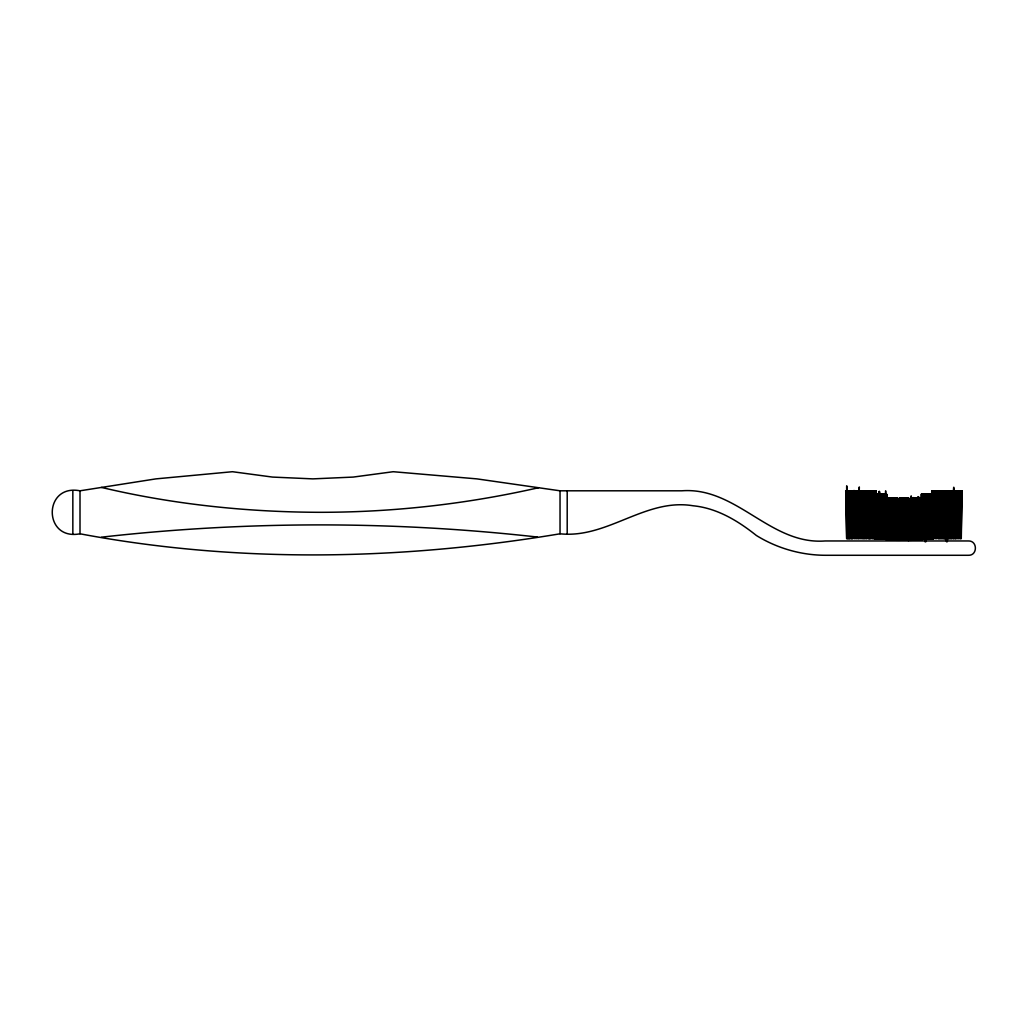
<?xml version="1.0" encoding="UTF-8"?>
<svg xmlns="http://www.w3.org/2000/svg" width="1027" height="1027" viewBox="0 0 1027 1027"><rect width="100%" height="100%" fill="white"/><g stroke="black" fill="none" stroke-linecap="round" stroke-linejoin="round"><path stroke-width="1.5" d="M855.504 538.572L855.607 490.803L859.663 490.816L859.663 497.184M856.3 538.572L856.39 490.803L865.453 490.803L861.948 490.816L861.55 538.572M877.007 539.175L877.097 494.398L882.784 494.398L886.917 494.411L886.044 539.175M877.79 539.175C876.891 534.682 877.841 457.028 881.615 509.315L881.371 494.398L875.543 494.411L881.834 494.398L882.09 509.315M898.497 540.369L898.586 501.561L900.166 501.561L896.995 501.574L900.217 501.561L899.228 501.561M899.293 540.369L899.382 501.561L900.23 501.561L897.046 501.574L900.191 501.561L898.176 501.561L898.278 540.369M919.987 539.766L920.076 497.979L921.874 497.992M920.783 539.766L921.412 497.979L910.204 497.992L911.065 539.778M941.489 538.572L941.656 490.803L945.687 490.803L946.509 538.572M942.272 538.572L942.362 490.803L945.597 490.803L944.712 538.572L944.66 509.905M850.343 522.653L850.484 490.803L854.708 490.803L854.682 497.171L854.669 492.395M850.805 538.572L851.075 490.803L854.605 490.803L851.165 490.803L851.986 538.572M851.088 538.572L851.101 529.021M851.563 538.572L851.588 529.021M862.308 538.572L862.487 501.946L863.014 538.572M866.595 538.572L866.775 490.803L865.581 490.816L865.581 538.572M867.379 538.572L867.533 493.987M871.833 522.653L871.846 519.469M872.308 538.572L872.578 490.803L875.44 490.803M872.578 538.572L872.757 490.803L865.645 490.803M883.053 539.175L883.323 494.398L886.198 494.398M883.875 521.267L883.926 539.162L883.926 512.306M887.764 528.623L887.764 525.837M888.085 539.766L888.265 497.979L886.737 497.979L886.892 528.623L886.892 525.837M888.868 539.766L889.023 502.164M893.798 539.766L894.068 497.979L896.943 497.979M894.081 535.593L894.26 497.979L886.737 497.979L892.258 497.992L888.483 497.979M904.543 539.766L905.069 497.979L908.407 497.992L907.534 539.778M907.162 497.992L905.968 497.979L905.429 539.766L905.416 514.694M909.575 540.369L909.768 501.561L907.432 501.561L910.538 501.561L908.792 501.561L909.023 540.356M910.025 540.369L910.397 524.848M910.358 540.369L910.551 517.082L910.166 532.602M915.288 539.766L915.558 497.979L921.745 497.979L920.783 497.992M930.757 531.704L930.744 539.175L930.501 494.398L926.701 494.411L925.828 539.162L926.303 494.398L931.977 494.411L926.02 494.398L925.52 539.162M931.078 539.175L931.258 494.398L930.257 494.411M931.528 533.206L932.028 494.398L920.949 494.411L921.822 539.175M931.694 539.175L931.913 494.398L927.368 494.398L926.765 539.175L926.906 512.306M936.778 538.572L936.778 490.803L952.671 490.803L952.401 538.572L951.901 490.803L948.203 490.816L947.318 538.572M961.272 538.572L962.145 490.816L947.818 490.803L947.536 538.572L947.651 509.905M948.434 505.13L948.293 538.572L948.152 490.803L948.447 500.367M952.414 529.021L952.748 490.803L947.818 490.803L948.114 500.367M953.184 538.572L953.197 529.021M953.03 529.021L953.223 519.469M953.351 538.572L953.531 490.803L957.061 490.803M958.281 538.572L958.268 490.803L959.911 490.803L959.09 490.803L961.927 490.816L961.092 538.572M959.038 538.572L959.141 490.803L959.179 508.326M851.126 519.469L851.101 490.803L851.46 500.367M851.691 538.572L851.832 490.803L860.344 490.803L860.446 497.171M852.526 529.021L852.474 538.572L852.346 529.021M856.505 538.572L856.852 490.803L859.715 490.803L860.331 538.572M857.25 538.572L857.738 490.803L859.689 490.803L859.086 517.878M866.159 514.694L866.172 511.51M867.558 532.204L867.571 529.021M868.328 532.204L868.303 538.572L867.43 490.816L861.858 490.816L862.731 538.572M871.859 514.694L871.884 509.905M873.502 538.572L874.195 490.803L876.172 490.816L875.299 538.572M877.995 539.162L878.149 512.306M878.74 539.175L878.175 494.411L875.389 494.398L881.166 494.411L877.636 494.398M883.785 539.175L883.823 530.214L883.785 539.175M887.61 528.623L886.814 497.979L896.417 497.992L896.045 511.921M887.97 523.051L887.919 539.766L887.777 497.979L887.675 514.694M887.803 523.051L887.996 514.694M888.586 520.265L888.612 514.694M888.753 520.265L888.868 499.379M889.035 539.766L888.702 497.992L891.706 497.979L891.808 539.766M888.894 497.979L889.754 539.778L889.485 497.992L892.579 497.979L890.845 497.992L890.91 500.778M893.323 525.837L893.336 523.051M893.362 518.879L893.374 514.694M899.485 540.356L899.575 524.836M900.23 540.369L900.32 524.848M909.909 524.848L909.935 517.082M910.05 532.602L910.153 509.328M914.852 518.879L914.864 514.694M915.596 525.837C918.536 518.442 909.19 493.384 921.039 497.979L921.707 497.992L915.699 497.992L921.707 497.992M920.988 539.766L921.142 514.694M921.078 539.766L921.091 536.98M921.758 531.408L921.732 539.766L921.822 536.98M930.988 512.306L930.911 539.175L930.77 494.398L932.041 494.398L928.344 494.398L930.68 494.398M931.412 516.786L931.476 503.358M932.015 539.162L932.311 503.346M932.786 539.175L933.029 507.839M942.478 538.572L942.504 529.021M942.581 536.98L942.837 490.803L950.835 490.803M942.902 538.572L942.927 529.021M943.248 529.021L943.222 538.572L943.569 490.816L946.021 490.803L946.303 538.572L945.957 490.803L931.694 490.816L932.49 529.021M949.141 533.796L949.32 514.694L949.192 538.572L949.102 514.681M953.056 519.469L953.261 509.905M953.338 533.796L953.826 490.803L956.381 490.816L955.598 538.572M953.505 538.572L953.942 490.803L954.789 490.803L956.766 490.803L957.048 538.572M954.109 538.572L954.609 490.816L960.887 490.816M959.154 538.572L959.667 490.803M960.746 514.694L961.362 490.816L960.566 490.803L959.95 538.572L960.001 519.469M857.314 538.572L857.904 490.803L864.785 490.803L865.119 514.681L864.67 511.497M866.531 503.538L866.557 500.354M866.595 493.987L866.608 490.803L861.91 490.803L862.526 522.64M871.884 508.314L871.987 490.803L875.954 490.816L875.12 538.572M874.683 538.572L875.389 490.816L873.733 490.803L873.181 538.572L873.335 490.803L872.668 490.803L874.478 490.816L873.887 538.572L874.478 490.816M884.632 539.175L885.017 506.35M887.829 514.694L888.047 506.337M888.445 514.694L888.714 497.979M893.387 511.908L893.426 506.337M905.365 523.051L905.275 539.766L905.48 506.337M909.19 512.422L909.203 509.328M910.487 509.328L910.256 524.836M910.525 540.356L910.371 532.602M911.116 540.369L911.462 509.328M914.877 511.908L914.916 506.337M922.593 539.766L922.644 531.408M925.648 506.337L925.712 494.398L930.064 494.411L930.398 516.774M926.303 539.175L926.649 494.398L929.897 494.411L930.064 539.175M926.418 506.337L926.495 494.398L929.345 494.398L926.393 494.398L926.033 539.162L926.675 494.398M926.444 539.162L926.47 536.184M927.869 513.808L927.702 539.175L927.882 494.398L929.255 494.398M930.693 506.337L930.706 503.358M930.873 503.358L930.924 494.398M930.821 512.306L931.091 494.398L932.092 494.398M932.002 498.878L931.848 539.175L932.169 503.346M932.606 539.175L933.017 515.284M936.38 505.13L936.406 500.354M936.431 497.171L936.47 490.803L945.906 490.816L945.071 538.572M937.137 509.905L937.137 490.803L941.926 490.803L941.939 527.429M939.166 538.572L939.641 500.367M942.953 536.98L942.979 519.469M943.736 538.572L944.018 509.918M944.083 538.572L944.339 509.918M944.558 519.457L944.327 538.572L944.622 514.681M947.176 497.171L947.318 490.803L947.318 541.755M947.562 529.021L947.985 490.803L949.166 490.803L949.898 538.572M947.947 497.171L947.985 490.816M948.319 538.572L948.434 514.694M952.222 495.579L952.247 490.803L956.74 490.816L955.816 538.572M952.35 503.538L952.363 500.354M952.376 498.763L952.414 490.803L956.753 490.803L953.865 490.816L955.726 490.803L955.071 538.572L955.136 532.204M952.94 508.314L953.03 490.803L947.587 490.803L947.048 529.021M953.095 509.905L953.582 490.803L956.663 490.816L952.966 490.803L955.765 490.816L954.93 490.816L954.43 519.457M953.146 500.354C954.186 456.54 954.866 536.441 954.276 538.572L954.378 519.469M960.656 538.572L961.131 500.367M857.031 516.286L857.263 490.803L860.023 490.816L860.048 497.171M858.79 505.13L858.238 538.572C857.352 525.76 860.074 464.615 859.098 495.592M858.315 538.572L858.392 529.008M858.739 538.572L859.715 490.803L851.165 490.803L854.49 490.803L852.051 490.816L852.769 538.572L852.217 490.803L851.473 490.816L852.269 538.572M859.227 529.021L859.163 538.572L859.766 490.803L859.291 519.469M867.61 524.232L867.635 519.457M874.49 538.572L874.863 509.918L874.58 529.008M883.9 518.276L883.669 494.398M885.107 539.175L885.531 509.315M885.428 539.175L886.699 494.411L885.865 539.175M887.88 506.337L888.098 497.979L890.679 497.979L890.91 539.766M889.793 539.766L889.895 527.223M893.426 504.95L893.58 497.979L893.58 539.766M896.173 539.766L897.444 497.992L896.61 539.778M901.115 537.262L901.154 532.602M905.326 539.766L905.48 523.051M906.918 539.766L907.624 497.992L906.841 497.979L906.122 539.766L906.725 497.992L908.189 497.992L907.354 539.778M909.242 504.668L909.267 501.561L910.371 501.561L910.32 509.328M910.025 504.668C910.179 481.689 908.805 531.793 909.254 540.369L909.011 501.561L907.457 501.561L908.446 501.561L908.574 540.369M910.166 507.774L910.294 501.561M910.564 532.602L910.91 504.668M911.398 524.848L911.296 540.356L911.462 518.635M914.929 503.551L914.967 497.979L921.129 497.979M917.663 539.766L918.151 506.35M922.246 539.766L922.259 536.98M922.451 539.766L922.464 536.98M926.585 539.175L926.855 516.774M927.227 494.411L926.79 539.175L927.073 513.795M927.625 539.162L927.689 530.214M928.1 539.175L928.665 503.346M928.408 539.175L929.14 494.398L928.909 500.38M928.857 539.175L928.934 522.756M938.639 538.572L938.678 533.796M938.845 538.572L938.883 533.796M939.782 538.572L940.642 490.816L937.407 490.803L940.09 490.803M943.941 538.572L944.879 490.803L945.995 490.816L945.199 529.021M944.327 533.796L944.365 529.008M944.853 538.572L945.033 519.469M947.831 529.021L948.139 500.367M948.075 538.572L948.434 509.905L948.704 538.572M948.46 529.021L948.576 514.681L948.37 529.021M955.88 538.572L955.957 529.021M960.335 538.572L960.463 524.232M867.661 516.273L867.212 490.816C877.019 490.79 855.517 490.842 865.35 490.803M883.977 530.214L884.44 494.398L885.659 494.411M895.043 531.408L895.505 497.992L897.662 497.992L896.789 539.778M899.588 523.282L899.729 509.315M905.853 539.778L905.917 531.408M906.61 539.778L906.79 523.051M918.279 539.778L918.485 523.051M926.957 530.214L927.034 521.254M928.241 539.162L928.305 530.214M928.922 507.839L929.037 539.175L928.922 527.236M932.657 530.214L932.965 503.358L932.747 516.774M944.314 494L944.378 490.816L937.767 490.803L937.535 538.572L938.177 490.803L939.885 490.803L939.269 525.837M942.991 529.021L943.094 519.457M943.338 529.021L944.006 490.803L940.719 490.803M947.677 509.905L947.523 490.803L951.618 490.803L951.747 498.763M851.396 514.681L851.434 509.905M851.896 511.497L851.884 522.653M858.058 525.824L858.713 490.803L859.869 490.816M878.162 510.804L877.957 494.411M884.003 506.35L884.029 503.358M884.773 524.245C884.491 524.361 886.019 462.792 885.775 506.324M905.467 511.921L905.159 497.979L907.624 497.992L907.342 506.324M921.155 513.295L921.232 506.337M926.957 509.328L927.022 503.358M938.164 513.102L938.049 490.816L940.552 490.803L940.899 527.429M949.179 529.021L949.359 514.694L949.462 522.653M959.924 529.021C960.117 518.674 960.142 498.531 960.643 490.803M867.764 506.722L867.841 500.354M878.252 501.856L878.355 494.398L886.134 494.398L884.054 494.411M889.793 518.879L889.626 539.766L889.202 514.707M904.171 520.265L904.286 511.908M906.199 531.408L906.289 523.051M916.61 523.051C915.314 514.63 918.754 475.488 919.255 511.908M944.327 525.837L945.058 493.987M948.987 522.653L949.025 519.457M872.937 509.905L872.95 490.803M889.254 511.908L889.331 506.337M899.755 507.762L899.934 501.561M921.245 504.937L921.424 497.979M926.752 506.337L926.88 498.865M927.407 530.214L927.509 522.743M931.746 521.254L932.041 503.346M932.606 516.786L932.837 503.358M953.313 514.681L953.377 509.905M884.799 521.254L885.338 494.398L886.057 494.411M894.491 510.509L894.158 497.979L896.879 497.992L895.223 497.979L894.671 539.766L894.44 497.979M896.058 531.408L896.199 523.051M906.327 518.879L906.559 506.35M917.624 527.223L917.689 523.051M927.792 521.254L928.613 494.411M949.346 514.681L949.462 533.796M955.623 519.469L956.124 494L956.291 538.572M858.071 508.326C857.147 505.733 859.432 476.721 859.304 497.184L859.445 490.816M873.463 495.592L873.541 490.816M874.555 519.457L875.197 490.803M911.052 524.848L911.18 517.082M937.6 497.171L937.972 490.816L937.086 490.816L938.96 490.816L938.447 538.572L939.076 490.803L945.058 490.816L943.107 490.816L943.967 490.803M948.345 497.171L948.422 492.395M953.403 508.314L953.736 490.803L954.712 490.816L949.834 490.803L951.426 490.803L951.554 538.572M954.199 508.326L954.532 490.816L955.303 490.803M960.245 503.551L960.45 490.816L959.809 490.803L961.362 490.816M911.18 524.836L911.334 517.082M916.058 506.337L916.212 497.979L920.038 497.979L915.571 497.979L918.972 497.979L918.587 520.265M918.6 497.979L916.726 497.979L916.174 539.766L916.161 497.979M915.956 497.992L917.419 497.979L916.957 539.766L917.586 497.979L918.395 497.979L917.676 523.051M927.561 519.778L927.638 515.284M927.894 512.319L928.164 498.891M929.05 521.267L929.717 494.398L929.91 539.175M956.073 519.469L956.586 494M874.49 509.918L874.632 490.816M896.045 523.051L896.481 510.509M906.79 523.051L907.136 507.723M917.624 518.879L918.343 497.992L915.352 497.979M919.152 497.992L918.112 539.778L918.061 506.35M944.327 506.722L944.699 490.803L943.158 490.803M954.353 508.314L954.674 493.987M858.598 509.918L858.7 505.143M940.321 538.572L940.103 506.722L939.602 538.572L939.281 509.905L939.859 490.816L937.073 490.803L937.792 490.816M955.392 500.354L954.853 538.572L955.623 490.803M960.758 506.735L961.169 490.803M939.474 525.824L939.666 497.171M955.611 503.551L956.407 490.803L954.93 490.803M873.99 497.171L874.144 490.803L872.757 490.803M896.212 514.694L896.687 497.979M931.733 506.324L931.81 503.346M932.529 506.35L932.606 503.346M938.55 493.987L938.55 490.803L941.014 490.803M939.204 498.775L939.294 490.803M859.086 493.987L859.175 490.803L859.201 497.184M896.096 497.979L895.467 539.766L896.16 497.979M940.488 538.572L940.308 490.803L940.116 519.469M944.789 500.367L944.956 494M955.623 500.354L955.803 493.987M917.021 502.152L917.137 497.979L918.112 497.992M917.663 506.35L917.907 497.992M954.096 500.367L954.712 490.816M961.067 500.354L961.208 495.579M929.897 494.411L929.05 539.162L929.088 530.214M538.533 487.722C484.872 499.918 430.185 507.646 375.24 510.753A980.323 971.542 12.2 0 1 320.026 512.306C246.673 512.126 172.523 504.308 101.506 487.427M80.003 490.803L155.937 478.877L232.474 471.714L272.502 477.08L312.85 478.877L353.198 477.08L393.225 471.714L476.9 478.877L560.036 490.803L681.825 490.803C736.77 486.631 770.173 545.144 825.117 540.959L968.41 540.959C977.704 540.574 977.704 555.684 968.41 555.286L825.117 555.286C800.919 555.145 776.926 548.225 756.36 535.478C737.989 520.817 716.987 508.07 693.097 505.772C645.367 497.825 607.483 538.841 560.036 533.796C401.506 560.267 238.328 563.592 80.003 533.796C43.018 541.011 43.018 483.601 80.003 490.803L80.003 533.796M859.073 490.816L852.063 490.816L858.521 490.803L854.888 490.803M856.557 490.803L858.996 490.816L856.942 490.803M865.363 514.694L865.247 490.803L861.858 490.816L870.768 490.816L867.006 490.816M883.502 494.398L885.223 494.411M926.341 494.411L926.88 494.411M894.26 497.979L895.505 497.992M854.425 490.816L847.365 490.816L849.522 490.803L847.955 490.803L848.88 490.803L848.828 538.572M848.944 490.803L850.6 490.803L850.6 538.572M857.75 490.816L850.869 490.803M854.002 503.551C857.134 498.557 850.035 488.775 855.042 490.803M866.352 490.803L870.421 490.816L870.318 538.572L870.305 529.021M866.377 538.572L866.287 490.803L870.935 490.803L867.302 490.803L869.818 490.816L870.203 538.572M932.991 509.905L932.477 490.816L934.134 490.803L934.673 538.572L934.942 490.803L931.913 490.816L932.567 538.572M936.573 538.572L936.573 490.803L932.477 490.816L933.261 490.803L933.967 538.572L933.376 490.816L934.172 490.803L932.978 490.816M934.313 490.816L935.263 490.803L935.558 538.572M944.558 490.803L946.316 490.803L946.778 529.021M101.506 537.172C246.172 520.843 392.699 520.817 537.378 537.044M878.149 494.398L881.513 494.411L881.821 539.175M881.769 494.398L876.673 494.398L876.788 539.175M921.989 539.175L921.72 494.398L924.826 494.398L925.34 539.162M885.646 497.992L886.519 497.979L886.712 528.623M901.693 497.979L906.725 497.992L901.745 497.979L902.694 497.979L903.311 521.652L902.964 497.979L899.447 497.992L900.32 539.778M900.499 539.778L899.678 497.992L903.324 497.979L903.696 520.265M908.022 501.561L908.369 540.356C909.152 544.567 907.393 480.392 907.829 504.668M852.936 500.367L852.731 490.816L854.002 490.816L854.348 538.572M861.704 490.803L866.018 490.803L866.21 538.572M871.076 538.572L870.806 490.803L868.958 490.816L869.356 522.64M870.524 490.816L870.434 490.803M950.103 490.816L948.191 490.816L948.987 538.572M952.812 490.803L954.609 490.816M956.214 490.816L956.676 490.816M851.884 500.367L851.653 490.816L853.63 490.816M862.115 490.803L865.787 490.803L865.851 506.722M880.704 509.315L880.434 494.398L878.509 494.398L880.062 494.411L880.1 521.267M880.948 539.162L880.011 494.398M880.255 494.411L879.831 494.398M889.883 510.509L889.523 497.992L890.242 497.992L889.343 497.979L890.281 497.979L890.858 531.408M889.626 497.992L889.895 504.95M850.472 490.816L850.048 522.653M866.031 490.816L862.988 490.803M866.595 490.816L869.189 490.803M869.741 490.816L868.983 490.803L872.09 490.803L872.09 538.572M936.457 490.816L935.7 490.816L935.777 538.572M946.663 497.171L946.522 490.803L946.522 541.755M951.888 490.803L952.684 490.803M917.021 497.979L916.752 497.979M922.233 494.411L925.828 494.398L925.828 541.807M852.731 490.816L853.578 538.572L853.142 490.816L853.951 490.803M863.489 490.816L864.657 490.803L863.887 490.816L864.503 538.572M949.744 538.572L949.141 490.803L952.26 490.803L952.183 538.572M950.437 490.816L950.488 525.824M911.244 539.778L910.975 497.979L915.07 497.979L915.07 539.766M920.449 511.908L920.449 497.979L919.653 497.979L919.653 511.908M876.172 494.411L875.749 494.411M922.439 539.175L921.732 494.411L923.376 494.398L922.682 494.411L922.952 512.319M898.959 504.668C900.05 501.484 896.571 501.279 900.268 501.574M909.023 501.561L909.37 540.369L909.601 501.561L908.844 501.574L910.474 501.574L909.319 501.561M900.743 497.992L901.886 497.979L902.451 521.665L902.078 502.152M876.326 494.411L877.7 494.411M848.405 490.816L845.722 490.816L846.595 538.572M847.211 538.572L846.505 490.816L847.699 490.803L845.94 490.816L846.761 538.572M868.701 538.572L867.995 490.816L868.739 490.816L867.931 490.803L868.778 490.803L869.407 538.572L869.433 529.021M943.222 490.816L941.579 490.803M887.135 497.979L887.084 539.766M849.586 538.572L849.316 490.803L847.878 490.816M946.624 490.803L947.318 490.803M879.638 525.747C877.88 452.868 880.627 517.043 880.152 539.175L879.6 494.411L878.598 494.398M922.477 494.398C922.926 504.334 923.17 525.696 923.222 539.162L922.939 494.398M862.192 490.803L863.206 513.102M939.885 490.803L941.515 490.803L940.809 490.816M951.323 509.905L951.4 538.572L951.426 490.803M924.826 494.398L925.019 539.162L924.351 494.398L923.106 494.411L924.172 494.398L924.955 530.214M900.923 523.051L900.243 497.992L903.324 497.979M911.488 497.992L912.22 497.979L910.988 497.992L911.45 513.295M934.981 490.816L933.979 490.803M945.88 495.579L945.662 490.803M929.615 494.411L927.959 494.411M902.913 497.992L903.157 514.694M851.473 490.816L853.578 490.816L853.668 497.171M881.089 539.175L881.179 494.398M923.414 494.398L924.082 539.175L924.197 494.398M890.537 497.979L891.282 497.992L891.693 539.766M918.972 497.979L918.998 539.766M945.918 490.816L946.316 529.021M933.684 490.803L932.555 490.816M902.849 497.992L903.311 539.766M911.27 506.324C910.474 476.695 912.862 516.979 912.477 539.766L911.886 497.992C911.283 499.905 916.187 492.755 912.489 504.95M898.24 501.561L896.943 501.561L898.034 501.561M864.375 490.816L865.196 490.803L865.17 514.694L865.26 511.497M901.064 523.051L900.243 497.992L902.682 497.979M911.719 497.979L911.013 497.992L912.194 497.979M923.183 494.398L923.992 494.398L924.428 521.267M886.134 539.766L885.775 497.992L886.519 497.979M887.687 531.408L887.521 497.979L886.75 497.992L887.841 497.979M912.977 497.979L913.311 539.766L912.669 497.979M846.569 490.816L847.249 490.816L846.569 490.816L846.761 498.775C846.107 454.73 848.623 536.441 847.917 538.572L847.699 490.803M864.708 490.803L863.938 490.803L864.464 529.021M933.453 490.803L935.404 490.803M895.223 497.979L895.98 497.992L893.939 497.979M862.423 490.803L863.155 538.572M868.495 490.816L869.356 490.803M900.011 501.561L899.087 501.561M908.459 501.574L907.752 501.561M881.05 530.214L881.012 494.398L881.294 509.328M901.757 497.979L901.462 514.694M868.033 490.816L868.303 500.367L868.008 490.803L868.316 495.579M921.758 494.411L922.747 539.175M927.779 494.398L926.097 494.398M872.449 490.803L874.413 490.803L873.733 490.803M883.194 494.398L884.298 494.411M900.307 497.992L901.064 497.979L901.667 530.022M904.684 497.979L907.547 497.992L905.968 497.979M873.117 490.803L873.874 490.803M952.607 490.803L954.327 490.816L952.324 490.803M894.889 497.992L895.364 497.979M925.199 506.337L925.032 494.398L925.699 494.411M906.392 497.979L905.544 497.992M876.532 494.398L875.569 494.411L879.099 494.411L879.446 539.175M907.316 501.561L909.165 501.574M865.928 490.803L866.698 490.803M863.925 538.572L863.681 490.816M886.789 497.992L887.79 497.979M857.006 490.803L857.789 490.803M923.812 494.411L924.03 539.162M880.819 494.411L879.703 494.398M880.113 494.411L881.551 494.398L881.679 512.306M916.675 497.979L917.393 497.979M958.55 490.803L959.988 490.816M900.949 497.979L901.732 539.766L901.539 523.051M856.03 490.803L856.813 490.803M880.665 494.398L880.832 509.328L880.498 495.887M919.768 497.992L919.768 539.766M914.954 497.979L914.274 497.979L914.274 539.766M893.464 497.979L892.784 497.979L892.784 539.766M871.974 490.803L871.294 490.803L871.294 538.572M863.091 490.816L863.604 509.905M863.771 490.816L864.285 514.694M855.607 490.803L854.336 490.803L854.515 538.572M911.18 497.979L911.437 506.324M901.321 502.152L901.629 513.307M879.754 500.354L879.844 503.346M932.58 493.987L932.76 500.354L932.606 494M879.741 495.887L880.023 506.35M948.73 492.395L949.449 529.021M932.67 490.803L933.029 505.143M886.814 500.765L886.93 504.937M923.671 500.38L924.172 528.725M922.939 503.346L923.209 515.297M879.176 509.315L879.625 539.162M878.226 503.358L878.83 539.175M923.517 500.367L924.03 530.214L923.709 512.306M886.969 506.337L887.161 514.694M868.56 505.13L869.022 538.572M863.181 505.143L863.116 501.959L863.206 506.735M846.993 501.946L847.519 538.572M950.193 506.722L950.476 538.572M923.26 506.337L923.324 509.315M911.206 506.35L911.694 539.766M868.791 505.143L869.214 538.572M847.236 501.959L847.724 538.572M932.696 500.367L933.184 538.572M922.323 516.774L922.618 539.162M911.732 518.866L912.002 539.766M907.367 521.729L907.509 532.602L907.38 524.848M890.152 514.694L890.512 539.766M886.275 497.979L886.571 514.694M945.353 503.551L945.764 538.572M939.23 506.722L939.281 509.905M911.95 518.879L912.207 539.766M907.932 509.315L907.984 512.422M890.383 514.694L890.704 539.766M885.98 528.623L885.775 514.694L886.006 528.623L885.89 525.837M867.712 509.918L868.085 538.572M852.538 509.918L852.705 519.469M852.397 509.905L852.705 529.008M945.456 495.579L945.379 490.803L945.97 525.837M933.851 490.816L934.057 503.551M922.914 512.306L923.055 521.254M918.382 514.694L918.446 518.866M917.791 514.694L917.868 520.265M902.361 521.652L902.219 497.992M900.64 514.694L900.936 539.766M865.697 511.497L865.748 514.681M864.927 511.51L864.978 514.694M848.186 490.803L848.828 533.796M950.219 506.735L950.437 529.021M929.422 503.346L929.461 506.337M923.735 503.358L923.864 512.319M907.354 520.188L907.624 540.369L907.534 532.602M901.064 523.051L901.115 539.766M885.813 514.694L885.929 523.051M879.42 521.254L879.548 530.214M865.851 511.497L865.979 514.694M865.055 511.51L865.093 514.694M864.464 511.51L864.503 514.694M948.563 519.469L948.691 529.021M933.312 519.457L933.492 538.572M929.512 494.398L929.769 539.162L929.833 530.214M908.061 517.082L908.279 540.369L908.189 524.848M902.9 520.265L902.309 497.992L902.579 539.766L902.078 497.992L902.438 539.766M890.037 523.051L890.191 539.766M878.817 521.267L879.009 539.175M863.527 509.918L863.771 538.572M848.174 525.837L848.212 529.021M951.041 509.905L951.272 538.572M950.257 490.816L950.54 538.572L950.578 529.021M945.353 509.918L945.559 538.572L945.431 509.905M939.333 506.735L939.371 509.918M933.53 519.469L933.697 538.572M929.551 512.306L929.602 516.774M918.639 514.694L918.831 539.766M907.38 509.328L907.56 540.356M897.162 518.635L897.341 540.356M896.404 518.635L896.571 540.369M886.301 525.837L886.327 528.623M886.096 525.837L886.121 528.623M864.285 490.816L864.567 538.572L864.606 529.021M848.315 519.457L848.456 533.796M945.469 529.021L945.379 519.457L945.52 538.572L945.379 529.021M940 519.457L940.064 525.824M924.544 494.398L924.813 539.162M913.799 497.979L914.069 539.766M892.296 497.979L892.566 539.766M875.71 518.276L875.838 539.162M874.94 518.276L875.068 539.175M865.145 500.354L865.389 538.572M945.366 500.354L945.482 519.469M929.653 521.254L929.692 525.734M929.037 531.704L929.088 539.162M897.316 501.561L897.367 507.774M886.725 514.694L886.879 539.766M865.877 509.905L865.915 514.681M859.394 500.354L859.445 508.314M849.573 525.824L849.611 533.796M849.098 525.824L849.175 538.572M848.263 519.469L848.251 533.796M903.208 514.694L903.259 523.051M897.38 509.328L897.495 540.369M887.148 528.623L887.135 525.837L887.058 528.623M875.877 501.856L875.826 494.398L877.456 494.398L877.456 498.878M875.877 503.358L876.005 539.175M871.409 492.395L871.487 508.314M869.985 538.572L869.92 529.021L869.882 538.572M859.458 509.905L859.573 538.572M892.989 514.694L893.015 518.879M871.499 509.905L871.512 514.694M848.661 529.021L848.7 538.572M848.341 529.021L848.379 538.572M940.783 519.469L940.796 525.837M893.028 523.051L893.041 525.837M871.538 519.469L871.551 522.653M849.278 525.837L849.303 538.572M941.271 538.572L941.091 490.803L941.143 538.572M855.286 538.572L855.106 490.803L855.953 490.803L855.966 495.579M958.063 538.572L958.063 490.803L957.267 490.803L957.267 538.572M931.181 502.306L931.181 505.464M925.032 494.398L925.032 541.807M919.653 514.694L919.653 539.766M904.325 539.766L904.209 497.979L903.529 497.979L903.529 539.766M887.431 524.617L887.431 527.75M882.835 539.175L882.719 494.398L882.039 539.175M877.456 503.358L877.456 506.337M861.345 538.572L861.229 490.803L860.549 538.572M849.804 490.803L849.804 538.572M567.199 490.803L567.199 533.796M560.036 490.803L560.036 533.796M72.84 490.803L72.84 533.796M921.412 536.98L921.399 539.766L921.463 536.98M887.841 525.837L887.816 528.623L887.829 525.837M851.267 490.803L851.267 490.816M891.038 497.992L891.141 497.979M847.493 490.803L848.148 490.803L847.455 490.816M890.281 497.979L889.51 497.979L890.319 497.979M908.317 501.561L907.432 501.574L908.189 501.574M886.481 528.623L886.442 525.837L886.404 528.623M887.379 528.623L887.341 525.837L887.418 528.623M886.609 528.623L886.66 525.837L886.532 528.623M919.332 520.265L919.293 514.694L919.268 520.265M865.594 514.681L865.568 511.497L865.53 514.694"/></g></svg>
